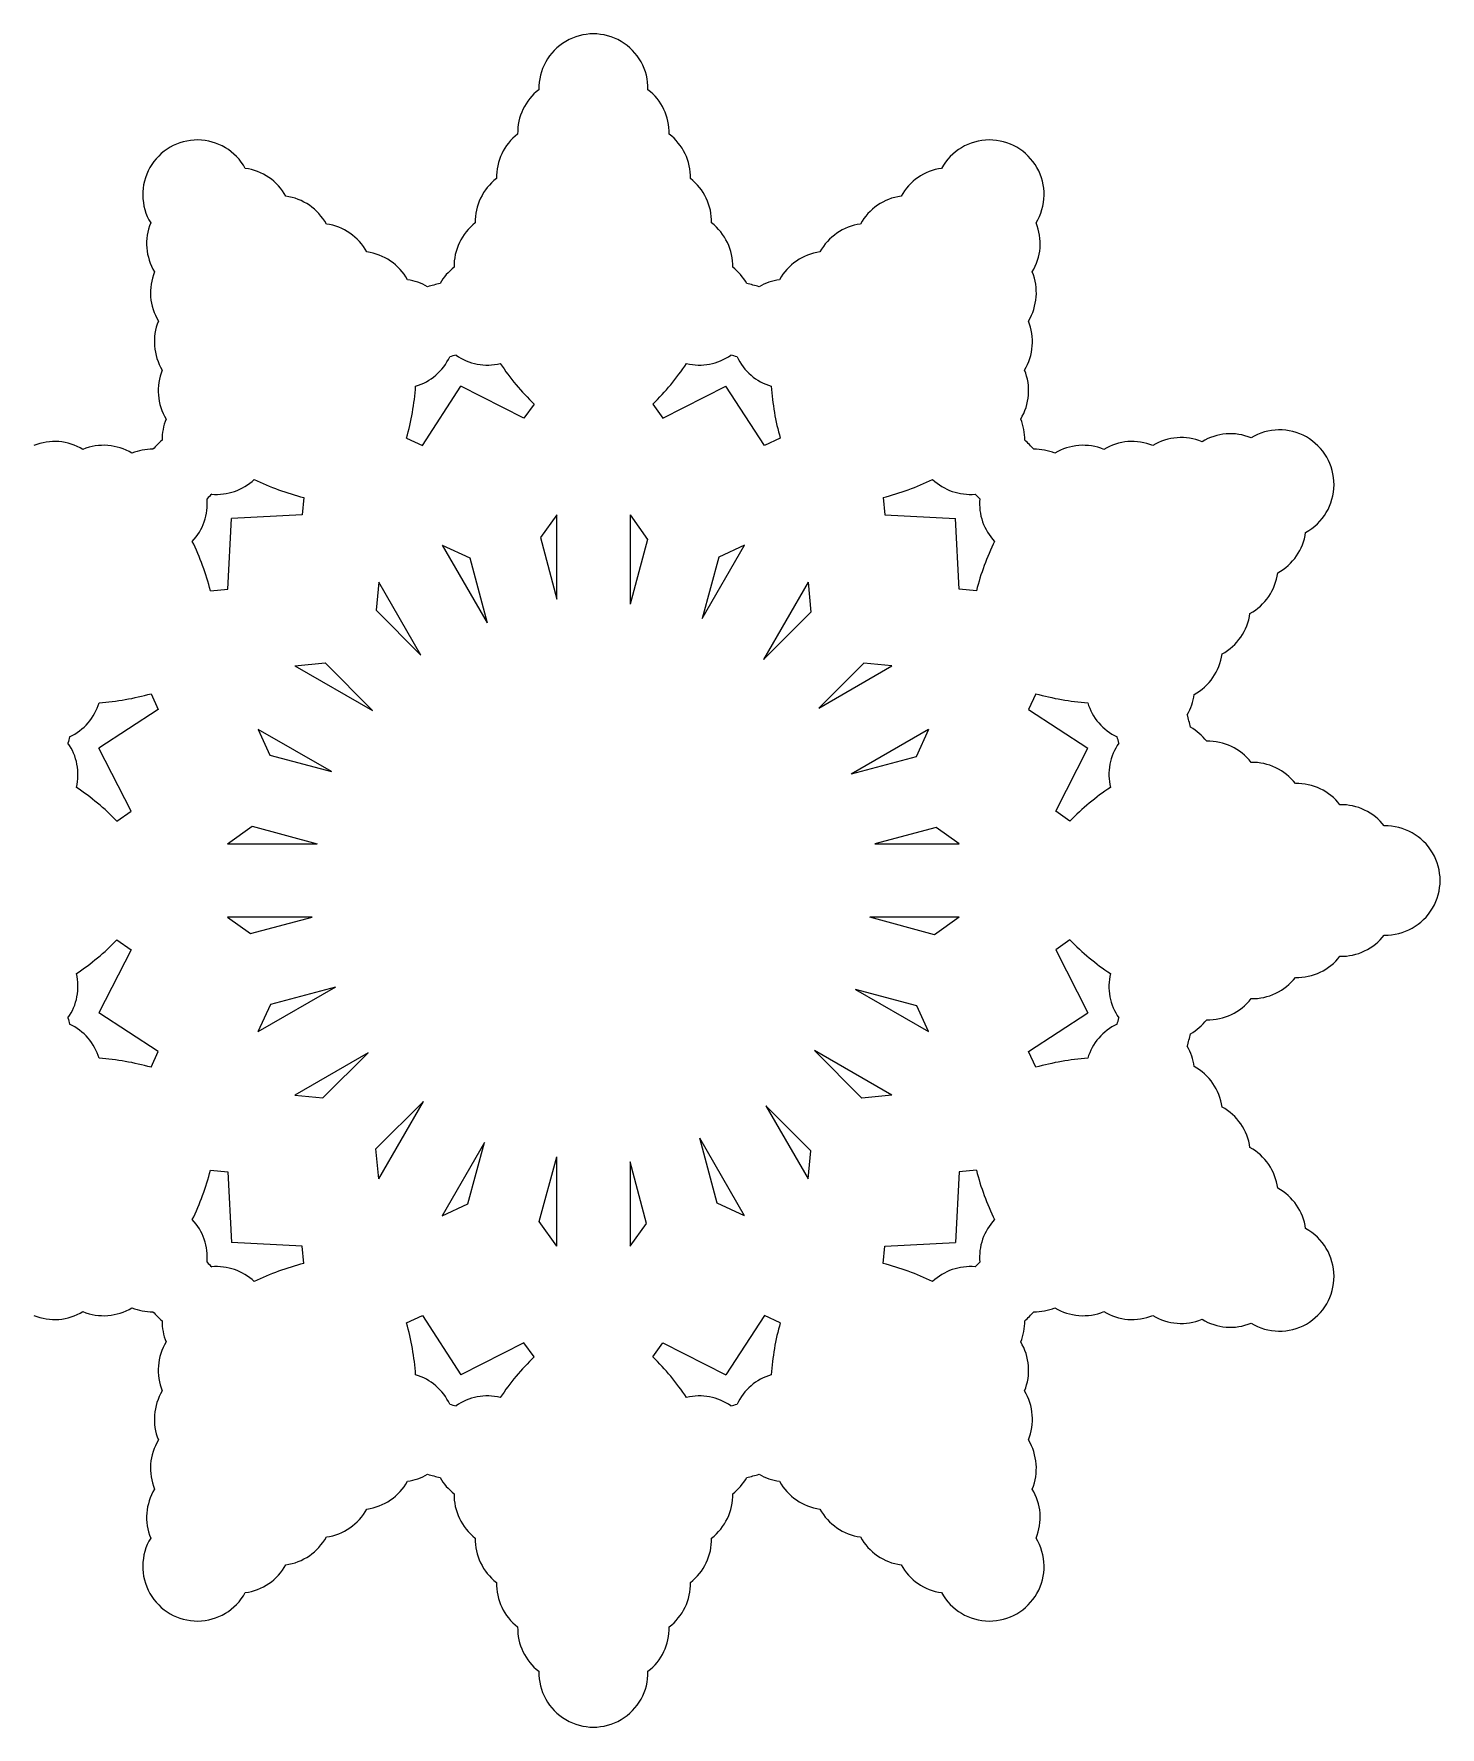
# Model space of a CAD drawing. Extents: x -310 to 281, y 50 to 241.
# Drawn here: x -68 to 85.3, y 53.4 to 237.9 of the extents above; entities that cross this region are included whole.
import ezdxf

# ---------------------------------------------------------------- set-up
doc = ezdxf.new("R2010")
doc.units = 0
doc.layers.get('0').update_dxf_attribs({"linetype": 'CONTINUOUS'})

msp = doc.modelspace()

# ---------------------------------------------------------------- linework, layer by layer
for p, q in [((-25.626703, 193.090865), (-21.433118, 199.560537)), ((-14.56653, 196.05443), (-21.433118, 199.560537)), ((0.576057, 196.05443), (7.442644, 199.560537)), ((11.63623, 193.090865), (7.442644, 199.560537)), ((-13.467256, 197.60102), (-14.56653, 196.05443)), ((-0.523217, 197.60102), (0.576057, 196.05443)), ((-27.351997, 193.880615), (-25.626703, 193.090865)), ((13.361524, 193.880615), (11.63623, 193.090865)), ((-38.561864, 187.408595), (-38.740568, 185.519572)), ((24.571391, 187.408595), (24.750095, 185.519572)), ((-46.837176, 177.422963), (-46.440261, 185.122656)), ((-38.740568, 185.519572), (-46.440261, 185.122656)), ((-10.995237, 185.544047), (-12.775334, 183.039592)), ((-10.995237, 176.334251), (-10.995237, 185.544047)), ((-2.995237, 185.544047), (-2.995237, 175.791805)), ((-2.995237, 185.544047), (-1.084822, 182.856246)), ((24.750095, 185.519572), (32.449788, 185.122656)), ((32.846703, 177.422963), (32.449788, 185.122656)), ((-12.775334, 183.039592), (-10.995237, 176.334251)), ((-1.084822, 182.856246), (-2.995237, 175.791805)), ((-23.464342, 182.20296), (-18.588221, 173.757271)), ((-23.464342, 182.20296), (-20.465975, 180.830464)), ((4.868972, 174.227043), (9.473869, 182.20296)), ((6.680032, 180.924087), (4.868972, 174.227043)), ((9.473869, 182.20296), (6.680032, 180.924087)), ((-20.465975, 180.830464), (-18.588221, 173.757271)), ((-48.7262, 177.244259), (-46.837176, 177.422963)), ((-30.392546, 178.20296), (-30.681928, 175.143989)), ((-25.787648, 170.227043), (-30.392546, 178.20296)), ((16.402073, 178.20296), (11.525951, 169.757271)), ((16.402073, 178.20296), (16.71264, 174.920049)), ((34.735727, 177.244259), (32.846703, 177.422963)), ((-30.681928, 175.143989), (-25.787648, 170.227043)), ((16.71264, 174.920049), (11.525951, 169.757271)), ((-39.520565, 169.074941), (-36.237654, 169.385508)), ((-39.520565, 169.074941), (-31.074875, 164.19882)), ((-36.237654, 169.385508), (-31.074875, 164.19882)), ((22.471121, 169.364323), (17.554175, 164.470043)), ((17.554175, 164.470043), (25.530092, 169.074941)), ((25.530092, 169.074941), (22.471121, 169.364323)), ((-54.40847, 164.309098), (-60.878142, 160.115513)), ((-55.19822, 166.034392), (-54.40847, 164.309098)), ((41.207746, 166.034392), (40.417997, 164.309098)), ((40.417997, 164.309098), (46.887669, 160.115513)), ((-35.544648, 157.54184), (-43.520565, 162.146738)), ((-43.520565, 162.146738), (-42.241692, 159.3529)), ((29.530092, 162.146738), (21.084402, 157.270617)), ((29.530092, 162.146738), (28.157595, 159.14837)), ((-57.372034, 153.248925), (-60.878142, 160.115513)), ((-42.241692, 159.3529), (-35.544648, 157.54184)), ((28.157595, 159.14837), (21.084402, 157.270617)), ((43.381561, 153.248925), (46.887669, 160.115513)), ((-58.918625, 152.149652), (-57.372034, 153.248925)), ((44.928151, 152.149652), (43.381561, 153.248925)), ((-46.861652, 149.677632), (-44.173851, 151.588046)), ((-44.173851, 151.588046), (-37.109409, 149.677632)), ((30.366723, 151.457729), (23.661383, 149.677632)), ((32.871178, 149.677632), (30.366723, 151.457729)), ((-46.861652, 149.677632), (-37.109409, 149.677632)), ((23.661383, 149.677632), (32.871178, 149.677632)), ((-37.651856, 141.677632), (-46.861652, 141.677632)), ((-46.861652, 141.677632), (-44.357197, 139.897534)), ((-44.357197, 139.897534), (-37.651856, 141.677632)), ((30.183378, 139.767217), (23.118936, 141.677632)), ((32.871178, 141.677632), (23.118936, 141.677632)), ((32.871178, 141.677632), (30.183378, 139.767217)), ((-58.918625, 139.205612), (-57.372034, 138.106338)), ((44.928151, 139.205612), (43.381561, 138.106338)), ((-57.372034, 138.106338), (-60.878142, 131.239751)), ((43.381561, 138.106338), (46.887669, 131.239751)), ((-43.520565, 129.208526), (-35.074875, 134.084647)), ((-42.148068, 132.206894), (-35.074875, 134.084647)), ((21.554175, 133.813424), (29.530092, 129.208526)), ((28.251219, 132.002363), (21.554175, 133.813424)), ((-54.40847, 127.046165), (-60.878142, 131.239751)), ((-43.520565, 129.208526), (-42.148068, 132.206894)), ((29.530092, 129.208526), (28.251219, 132.002363)), ((40.417997, 127.046165), (46.887669, 131.239751)), ((-55.19822, 125.320871), (-54.40847, 127.046165)), ((-31.544648, 126.88522), (-39.520565, 122.280323)), ((-36.461594, 121.99094), (-31.544648, 126.88522)), ((22.247181, 121.969755), (17.084402, 127.156444)), ((25.530092, 122.280323), (17.084402, 127.156444)), ((41.207746, 125.320871), (40.417997, 127.046165)), ((-39.520565, 122.280323), (-36.461594, 121.99094)), ((25.530092, 122.280323), (22.247181, 121.969755)), ((-30.703113, 116.435215), (-25.516425, 121.597993)), ((-30.392546, 113.152304), (-25.516425, 121.597993)), ((11.797175, 121.128221), (16.402073, 113.152304)), ((16.691455, 116.211274), (11.797175, 121.128221)), ((-30.392546, 113.152304), (-30.703113, 116.435215)), ((-18.859445, 117.128221), (-23.464342, 109.152304)), ((-20.670505, 110.431176), (-18.859445, 117.128221)), ((6.475501, 110.5248), (4.597748, 117.597993)), ((9.473869, 109.152304), (4.597748, 117.597993)), ((-12.905651, 108.499017), (-10.995237, 115.563459)), ((-10.995237, 105.811217), (-10.995237, 115.563459)), ((-2.995237, 115.021012), (-2.995237, 105.811217)), ((-1.215139, 108.315672), (-2.995237, 115.021012)), ((16.402073, 113.152304), (16.691455, 116.211274)), ((-48.7262, 114.111004), (-46.837176, 113.9323)), ((-46.837176, 113.9323), (-46.440261, 106.232607)), ((32.846703, 113.9323), (32.449788, 106.232607)), ((34.735727, 114.111004), (32.846703, 113.9323)), ((-23.464342, 109.152304), (-20.670505, 110.431176)), ((9.473869, 109.152304), (6.475501, 110.5248)), ((-10.995237, 105.811217), (-12.905651, 108.499017)), ((-2.995237, 105.811217), (-1.215139, 108.315672)), ((-38.740568, 105.835692), (-46.440261, 106.232607)), ((-38.561864, 103.946669), (-38.740568, 105.835692)), ((24.571391, 103.946669), (24.750095, 105.835692)), ((24.750095, 105.835692), (32.449788, 106.232607)), ((-27.351997, 97.474649), (-25.626703, 98.264398)), ((-25.626703, 98.264398), (-21.433118, 91.794726)), ((11.63623, 98.264398), (7.442644, 91.794726)), ((13.361524, 97.474649), (11.63623, 98.264398)), ((-14.56653, 95.300834), (-21.433118, 91.794726)), ((-13.467256, 93.754244), (-14.56653, 95.300834)), ((-0.523217, 93.754244), (0.576057, 95.300834)), ((0.576057, 95.300834), (7.442644, 91.794726))]:
    msp.add_line(p, q)
for centre, radius, start, end in [((-6.995237, 231.991391), 5.948993, 358.720959, 181.279041), ((-9.303825, 227.152353), 5.948993, 127.711596, 181.279041), ((-4.686649, 227.152353), 5.948993, 358.720959, 52.288404), ((-11.612412, 222.313315), 5.948993, 127.711596, 181.279041), ((-2.378061, 222.313315), 5.948993, 358.720959, 52.288404), ((-50.152116, 220.42754), 5.948993, 28.720959, 211.279041), ((36.161643, 220.42754), 5.948993, 328.720959, 151.279041), ((-45.733301, 217.391104), 5.948993, 28.720959, 82.288404), ((31.742828, 217.391104), 5.948993, 97.711596, 151.279041), ((-13.921, 217.474278), 5.948993, 127.711596, 181.279041), ((-0.069473, 217.474278), 5.948993, 358.720959, 52.288404), ((-41.314487, 214.354669), 5.948993, 28.720959, 82.288404), ((27.324014, 214.354669), 5.948993, 97.711596, 151.279041), ((-49.731893, 215.082516), 5.948993, 157.711596, 211.279041), ((-36.895672, 211.318233), 5.948993, 28.720959, 82.288404), ((-16.229588, 212.63524), 5.948993, 127.711596, 181.279041), ((2.239115, 212.63524), 5.948993, 358.720959, 52.288404), ((22.905199, 211.318233), 5.948993, 97.711596, 151.279041), ((35.74142, 215.082516), 5.948993, 328.720959, 22.288404), ((-32.476857, 208.281797), 5.948993, 28.720959, 82.288404), ((18.486384, 208.281797), 5.948993, 97.711596, 151.279041), ((-18.538176, 207.796202), 5.948993, 127.711596, 150.24182), ((4.547703, 207.796202), 5.948993, 29.75818, 52.288404), ((-49.31167, 209.737493), 5.948993, 157.711596, 211.279041), ((-28.058043, 205.245362), 5.948993, 59.75818, 82.288404), ((-6.995237, 145.677632), 67.18193, 104.399965, 105.600035), ((-6.995237, 145.677632), 67.18193, 74.399965, 75.600035), ((14.06757, 205.245362), 5.948993, 97.711596, 120.24182), ((35.321197, 209.737493), 5.948993, 328.720959, 22.288404), ((-48.891447, 204.392469), 5.948993, 157.711596, 211.279041), ((34.900974, 204.392469), 5.948993, 328.720959, 22.288404), ((-48.471224, 199.047446), 5.948993, 157.711596, 211.279041), ((-28.058043, 205.245362), 5.948993, 286.478346, 335.192374), ((-6.995237, 145.677632), 59.18193, 104.653563, 105.346437), ((-18.538176, 207.796202), 5.948993, 234.807626, 283.521654), ((5.94798, 217.538829), 27.829259, 213.912627, 225.760791), ((-19.938453, 217.538829), 27.829259, 314.239209, 326.087373), ((4.547703, 207.796202), 5.948993, 256.478346, 305.192374), ((-6.995237, 145.677632), 59.18193, 74.653563, 75.346437), ((14.06757, 205.245362), 5.948993, 204.807626, 253.521654), ((34.480751, 199.047446), 5.948993, 328.720959, 22.288404), ((-54.13499, 201.439646), 27.829259, 344.239209, 356.087373), ((40.144517, 201.439646), 27.829259, 183.912627, 195.760791), ((-48.051001, 193.702422), 5.948993, 157.711596, 180.24182), ((34.060528, 193.702422), 5.948993, 359.75818, 22.288404), ((57.064624, 187.994065), 5.948993, 67.711596, 121.279041), ((62.409648, 188.414288), 5.948993, 67.711596, 121.279041), ((67.754672, 188.834511), 5.948993, 298.720959, 121.279041), ((-65.710074, 187.573842), 5.948993, 58.720959, 112.288404), ((-60.36505, 187.153619), 5.948993, 58.720959, 112.288404), ((-55.020027, 186.733396), 5.948993, 89.75818, 112.288404), ((-6.995237, 145.677632), 67.18193, 134.399965, 135.600035), ((-6.995237, 145.677632), 67.18193, 44.399965, 45.600035), ((41.029554, 186.733396), 5.948993, 67.711596, 90.24182), ((46.374577, 187.153619), 5.948993, 67.711596, 121.279041), ((51.719601, 187.573842), 5.948993, 67.711596, 121.279041), ((-48.051001, 193.702422), 5.948993, 264.807626, 313.521654), ((-31.716681, 214.382862), 27.829259, 243.912627, 255.760791), ((17.726208, 214.382862), 27.829259, 284.239209, 296.087373), ((34.060528, 193.702422), 5.948993, 226.478346, 275.192374), ((-55.020027, 186.733396), 5.948993, 316.478346, 5.192374), ((-6.995237, 145.677632), 59.18193, 134.653563, 135.346437), ((-6.995237, 145.677632), 59.18193, 44.653563, 45.346437), ((41.029554, 186.733396), 5.948993, 174.807626, 223.521654), ((64.718236, 184.415697), 5.948993, 298.720959, 352.288404), ((-75.700467, 170.399076), 27.829259, 14.239209, 26.087373), ((61.709994, 170.399076), 27.829259, 153.912627, 165.760791), ((61.6818, 179.996882), 5.948993, 298.720959, 352.288404), ((58.645365, 175.578067), 5.948993, 298.720959, 352.288404), ((55.608929, 171.159253), 5.948993, 298.720959, 352.288404), ((-66.562967, 166.740438), 5.948993, 294.807626, 343.521654), ((-62.757251, 192.817385), 27.829259, 273.912627, 285.760791), ((48.766777, 192.817385), 27.829259, 254.239209, 266.087373), ((52.572493, 166.740438), 5.948993, 196.478346, 245.192374), ((52.572493, 166.740438), 5.948993, 329.75818, 352.288404), ((-6.995237, 145.677632), 67.18193, 14.399965, 15.600035), ((55.123334, 157.220572), 5.948993, 37.711596, 60.24182), ((-6.995237, 145.677632), 59.18193, 164.653563, 165.346437), ((-69.113807, 157.220572), 5.948993, 346.478346, 35.192374), ((55.123334, 157.220572), 5.948993, 144.807626, 193.521654), ((-6.995237, 145.677632), 59.18193, 14.653563, 15.346437), ((59.962372, 154.911984), 5.948993, 37.711596, 91.279041), ((64.801409, 152.603396), 5.948993, 37.711596, 91.279041), ((-78.856434, 132.734415), 27.829259, 44.239209, 56.087373), ((64.865961, 132.734415), 27.829259, 123.912627, 135.760791), ((69.640447, 150.294808), 5.948993, 37.711596, 91.279041), ((74.479485, 147.98622), 5.948993, 37.711596, 91.279041), ((79.318523, 145.677632), 5.948993, 268.720959, 91.279041), ((-78.856434, 158.620848), 27.829259, 303.912627, 315.760791), ((64.865961, 158.620848), 27.829259, 224.239209, 236.087373), ((74.479485, 143.369044), 5.948993, 268.720959, 322.288404), ((69.640447, 141.060456), 5.948993, 268.720959, 322.288404), ((-69.113807, 134.134692), 5.948993, 324.807626, 13.521654), ((55.123334, 134.134692), 5.948993, 166.478346, 215.192374), ((64.801409, 138.751868), 5.948993, 268.720959, 322.288404), ((59.962372, 136.44328), 5.948993, 268.720959, 322.288404), ((-6.995237, 145.677632), 59.18193, 194.653563, 195.346437), ((-66.562967, 124.614826), 5.948993, 16.478346, 65.192374), ((52.572493, 124.614826), 5.948993, 114.807626, 163.521654), ((-6.995237, 145.677632), 59.18193, 344.653563, 345.346437), ((55.123334, 134.134692), 5.948993, 299.75818, 322.288404), ((-6.995237, 145.677632), 67.18193, 344.399965, 345.600035), ((52.572493, 124.614826), 5.948993, 7.711596, 30.24182), ((-62.757251, 98.537879), 27.829259, 74.239209, 86.087373), ((48.766777, 98.537879), 27.829259, 93.912627, 105.760791), ((55.608929, 120.196011), 5.948993, 7.711596, 61.279041), ((58.645365, 115.777196), 5.948993, 7.711596, 61.279041), ((61.6818, 111.358382), 5.948993, 7.711596, 61.279041), ((-75.700467, 120.956188), 27.829259, 333.912627, 345.760791), ((61.709994, 120.956188), 27.829259, 194.239209, 206.087373), ((64.718236, 106.939567), 5.948993, 7.711596, 61.279041), ((-55.020027, 104.621867), 5.948993, 354.807626, 43.521654), ((41.029554, 104.621867), 5.948993, 136.478346, 185.192374), ((67.754672, 102.520752), 5.948993, 238.720959, 61.279041), ((-6.995237, 145.677632), 59.18193, 224.653563, 225.346437), ((-48.051001, 97.652842), 5.948993, 46.478346, 95.192374), ((-31.716681, 76.972401), 27.829259, 104.239209, 116.087373), ((17.726208, 76.972401), 27.829259, 63.912627, 75.760791), ((34.060528, 97.652842), 5.948993, 84.807626, 133.521654), ((-6.995237, 145.677632), 59.18193, 314.653563, 315.346437), ((-65.710074, 103.781421), 5.948993, 247.711596, 301.279041), ((-60.36505, 104.201644), 5.948993, 247.711596, 301.279041), ((-55.020027, 104.621867), 5.948993, 247.711596, 270.24182), ((-6.995237, 145.677632), 67.18193, 224.399965, 225.600035), ((-6.995237, 145.677632), 67.18193, 314.399965, 315.600035), ((41.029554, 104.621867), 5.948993, 269.75818, 292.288404), ((46.374577, 104.201644), 5.948993, 238.720959, 292.288404), ((51.719601, 103.781421), 5.948993, 238.720959, 292.288404), ((57.064624, 103.361198), 5.948993, 238.720959, 292.288404), ((62.409648, 102.940975), 5.948993, 238.720959, 292.288404), ((-48.051001, 97.652842), 5.948993, 179.75818, 202.288404), ((-54.13499, 89.915618), 27.829259, 3.912627, 15.760791), ((40.144517, 89.915618), 27.829259, 164.239209, 176.087373), ((34.060528, 97.652842), 5.948993, 337.711596, 0.24182), ((-48.471224, 92.307818), 5.948993, 148.720959, 202.288404), ((34.480751, 92.307818), 5.948993, 337.711596, 31.279041), ((5.94798, 73.816435), 27.829259, 134.239209, 146.087373), ((-19.938453, 73.816435), 27.829259, 33.912627, 45.760791), ((-28.058043, 86.109902), 5.948993, 24.807626, 73.521654), ((14.06757, 86.109902), 5.948993, 106.478346, 155.192374), ((-48.891447, 86.962794), 5.948993, 148.720959, 202.288404), ((-6.995237, 145.677632), 59.18193, 254.653563, 255.346437), ((-18.538176, 83.559061), 5.948993, 76.478346, 125.192374), ((4.547703, 83.559061), 5.948993, 54.807626, 103.521654), ((-6.995237, 145.677632), 59.18193, 284.653563, 285.346437), ((34.900974, 86.962794), 5.948993, 337.711596, 31.279041), ((-49.31167, 81.617771), 5.948993, 148.720959, 202.288404), ((35.321197, 81.617771), 5.948993, 337.711596, 31.279041), ((-49.731893, 76.272747), 5.948993, 148.720959, 202.288404), ((-32.476857, 83.073466), 5.948993, 277.711596, 331.279041), ((-28.058043, 86.109902), 5.948993, 277.711596, 300.24182), ((-6.995237, 145.677632), 67.18193, 254.399965, 255.600035), ((-18.538176, 83.559061), 5.948993, 209.75818, 232.288404), ((4.547703, 83.559061), 5.948993, 307.711596, 330.24182), ((-6.995237, 145.677632), 67.18193, 284.399965, 285.600035), ((14.06757, 86.109902), 5.948993, 239.75818, 262.288404), ((18.486384, 83.073466), 5.948993, 208.720959, 262.288404), ((35.74142, 76.272747), 5.948993, 337.711596, 31.279041), ((-16.229588, 78.720024), 5.948993, 178.720959, 232.288404), ((2.239115, 78.720024), 5.948993, 307.711596, 1.279041), ((-36.895672, 80.037031), 5.948993, 277.711596, 331.279041), ((22.905199, 80.037031), 5.948993, 208.720959, 262.288404), ((-50.152116, 70.927724), 5.948993, 148.720959, 331.279041), ((-41.314487, 77.000595), 5.948993, 277.711596, 331.279041), ((-13.921, 73.880986), 5.948993, 178.720959, 232.288404), ((-0.069473, 73.880986), 5.948993, 307.711596, 1.279041), ((27.324014, 77.000595), 5.948993, 208.720959, 262.288404), ((36.161643, 70.927724), 5.948993, 208.720959, 31.279041), ((-45.733301, 73.964159), 5.948993, 277.711596, 331.279041), ((31.742828, 73.964159), 5.948993, 208.720959, 262.288404), ((-11.612412, 69.041948), 5.948993, 178.720959, 232.288404), ((-2.378061, 69.041948), 5.948993, 307.711596, 1.279041), ((-9.303825, 64.20291), 5.948993, 178.720959, 232.288404), ((-4.686649, 64.20291), 5.948993, 307.711596, 1.279041), ((-6.995237, 59.363873), 5.948993, 178.720959, 1.279041)]:
    msp.add_arc(centre, radius, start, end)

doc.saveas('drawing.dxf')
